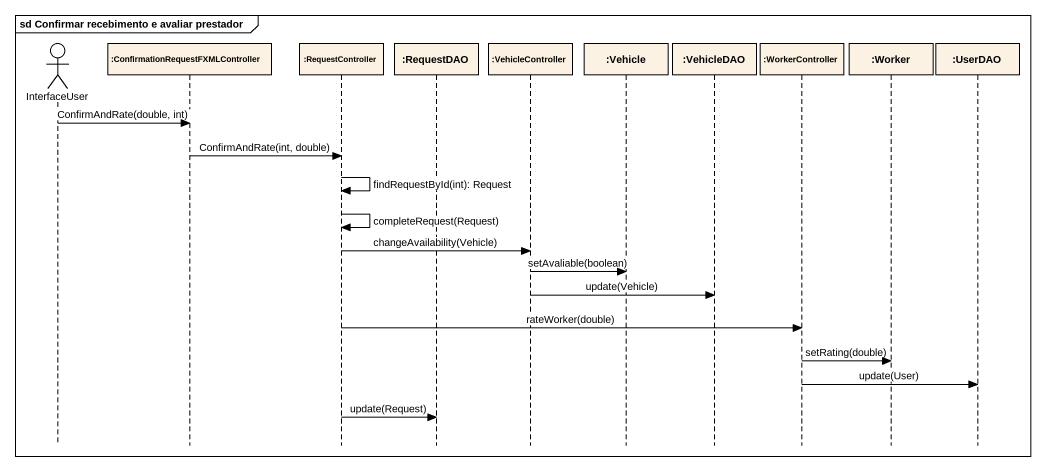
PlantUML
@startuml
mainframe sd Confirmar recebimento e avaliar prestador
hide footbox
actor InterfaceUser
participant ":ConfirmationRequestFXMLController" as ConfirmationRequestFXMLContr
participant ":RequestController" as RequestController
participant ":RequestDAO" as RequestDAO
participant ":VehicleController" as VehicleController
participant ":Vehicle" as Vehicle
participant ":VehicleDAO" as VehicleDAO
participant ":WorkerController" as WorkerController
participant ":Worker" as Worker
participant ":UserDAO" as UserDAO

InterfaceUser -> ConfirmationRequestFXMLContr : ConfirmAndRate(double, int)
ConfirmationRequestFXMLContr -> RequestController : ConfirmAndRate(int, double)
RequestController -> RequestController : findRequestById(int): Request
RequestController -> RequestController : completeRequest(Request)
RequestController -> VehicleController : changeAvailability(Vehicle)
VehicleController -> Vehicle : setAvaliable(boolean)
VehicleController -> VehicleDAO : update(Vehicle)
RequestController -> WorkerController : rateWorker(double)
WorkerController -> Worker : setRating(double)
WorkerController -> UserDAO : update(User)
RequestController -> RequestDAO : update(Request)
@enduml
